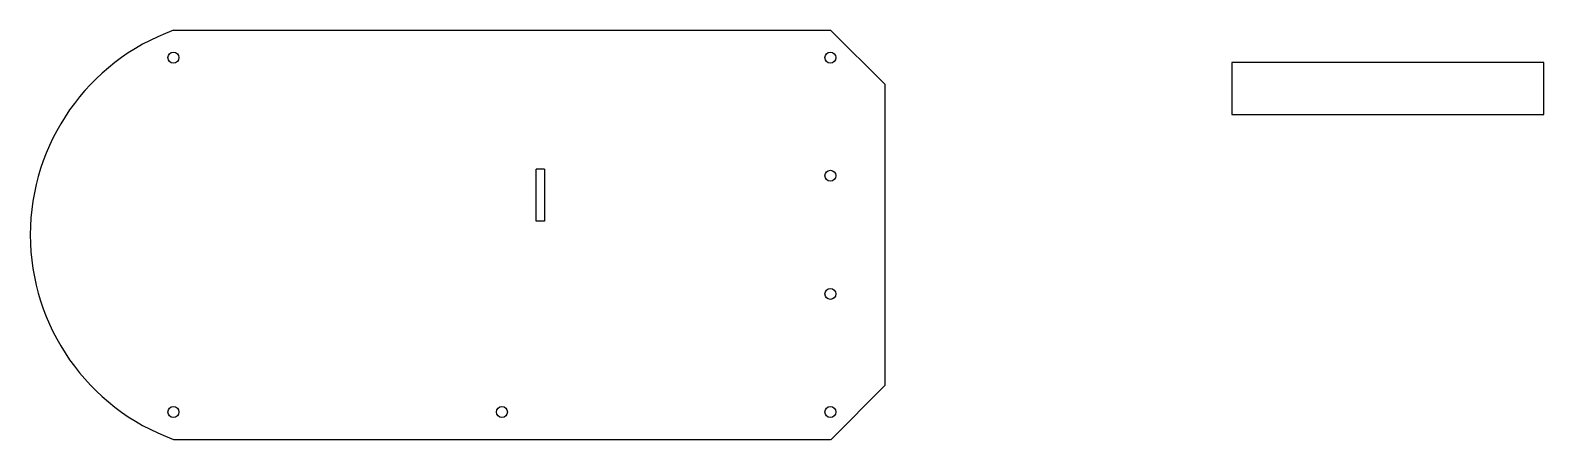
# Model space of a CAD drawing. Header units: millimetres. Extents: x 1388 to 1941, y 1238 to 1387.
import ezdxf

# ---------------------------------------------------------------- set-up
doc = ezdxf.new("R2010")
doc.units = ezdxf.units.MM

msp = doc.modelspace()

# ---------------------------------------------------------------- linework, layer by layer
for p, q in [((1440.45, 1387.48), (1680.45, 1387.48)), ((1440.45, 1387.48), (1460.45, 1387.48)), ((1680.45, 1387.48), (1700.34, 1367.77)), ((1827.05, 1375.66), (1827.05, 1356.66)), ((1941.05, 1375.66), (1827.05, 1375.66)), ((1941.05, 1356.66), (1941.05, 1375.66)), ((1700.34, 1367.77), (1700.34, 1257.77)), ((1827.05, 1356.66), (1941.05, 1356.66)), ((1572.99, 1317.7), (1572.99, 1336.7)), ((1575.99, 1336.7), (1572.99, 1336.7)), ((1575.99, 1336.7), (1575.99, 1317.7)), ((1575.99, 1317.7), (1572.99, 1317.7)), ((1700.34, 1257.77), (1680.57, 1237.93)), ((1440.45, 1238.05), (1680.45, 1238.05))]:
    msp.add_line(p, q)
for centre in [(1440.45, 1377.48), (1680.45, 1377.48), (1680.45, 1334.34), (1680.45, 1291.19), (1440.45, 1248.05), (1560.45, 1248.05), (1680.45, 1248.05)]:
    msp.add_circle(centre, 2)
msp.add_arc((1467.64, 1312.77), 79.51, 110, 250)

doc.saveas('drawing.dxf')
